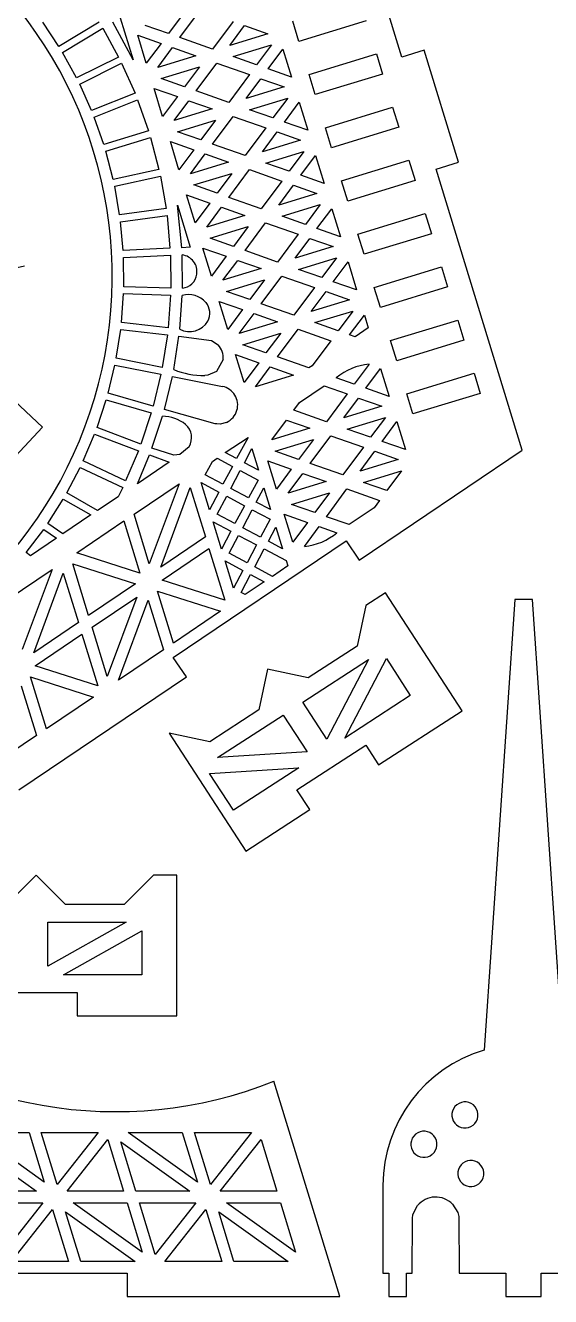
# Model space of a CAD drawing. Header units: millimetres. Extents: x -2 to 1368, y -62 to 278.
# Drawn here: x 553.9 to 643.5, y -60.6 to 156.3 of the extents above; entities that cross this region are included whole.
import ezdxf

# ---------------------------------------------------------------- set-up
doc = ezdxf.new("R2010")
doc.units = ezdxf.units.MM
doc.layers.add('CYAN', color=4, linetype='CONTINUOUS', true_color=0x00ffff)

msp = doc.modelspace()

# ---------------------------------------------------------------- linework, layer by layer
at = {"layer": 'CYAN'}
for p, q in [((618.15, 150.93), (604.7, 194.92)), ((580.28, 154.25), (583.8, 158.98)), ((559.64, 152.75), (556.91, 156.88)), ((566.5, 156.89), (559.64, 152.75)), ((572.29, 150.45), (568.83, 156.89)), ((570.09, 157.64), (572.29, 150.45)), ((578.31, 154.95), (574.33, 156.35)), ((580.83, 158.34), (578.31, 154.95)), ((589.36, 157.03), (585.84, 152.29)), ((588.81, 152.93), (591.33, 156.32)), ((591.33, 156.32), (595.31, 154.92)), ((600.6, 153.61), (599.55, 157.05)), ((612.08, 157.12), (600.6, 153.61)), ((560.27, 151.71), (567.11, 155.84)), ((567.11, 155.84), (569.81, 150.94)), ((573.09, 154.66), (577.07, 153.27)), ((574.55, 149.88), (573.09, 154.66)), ((585.84, 152.29), (580.28, 154.25)), ((595.31, 154.92), (588.81, 152.93)), ((577.07, 153.27), (574.55, 149.88)), ((576.52, 149.18), (579.04, 152.56)), ((579.04, 152.56), (583.02, 151.17)), ((589.39, 151.02), (595.9, 153.01)), ((595.9, 153.01), (593.37, 149.63)), ((595.34, 148.92), (597.86, 152.3)), ((597.86, 152.3), (599.32, 147.52)), ((621.98, 152.1), (618.15, 150.93)), ((627.82, 132.97), (621.98, 152.1)), ((562.64, 147.39), (560.27, 151.71)), ((569.81, 150.94), (562.64, 147.39)), ((563.18, 146.3), (570.34, 149.88)), ((570.34, 149.88), (572.64, 144.75)), ((583.02, 151.17), (576.52, 149.18)), ((583.05, 145.16), (586.57, 149.9)), ((586.57, 149.9), (592.14, 147.94)), ((593.37, 149.63), (589.39, 151.02)), ((602.32, 147.97), (613.8, 151.48)), ((613.8, 151.48), (614.85, 148.04)), ((577.1, 147.27), (583.61, 149.25)), ((583.61, 149.25), (581.09, 145.87)), ((592.14, 147.94), (588.62, 143.2)), ((599.32, 147.52), (595.34, 148.92)), ((603.38, 144.53), (602.32, 147.97)), ((614.85, 148.04), (603.38, 144.53)), ((565.21, 141.8), (563.18, 146.3)), ((577.33, 140.8), (575.87, 145.58)), ((575.87, 145.58), (579.85, 144.18)), ((581.09, 145.87), (577.1, 147.27)), ((591.59, 143.85), (594.11, 147.23)), ((598.09, 145.84), (591.59, 143.85)), ((594.11, 147.23), (598.09, 145.84)), ((572.64, 144.75), (565.21, 141.8)), ((565.65, 140.68), (573.07, 143.63)), ((573.07, 143.63), (574.94, 138.34)), ((579.85, 144.18), (577.33, 140.8)), ((579.3, 140.09), (581.82, 143.48)), ((581.82, 143.48), (585.8, 142.08)), ((588.62, 143.2), (583.05, 145.16)), ((592.17, 141.94), (598.67, 143.93)), ((598.67, 143.93), (596.15, 140.54)), ((598.12, 139.83), (600.64, 143.22)), ((600.64, 143.22), (602.1, 138.44)), ((585.8, 142.08), (579.3, 140.09)), ((596.15, 140.54), (592.17, 141.94)), ((605.1, 138.88), (616.58, 142.39)), ((616.58, 142.39), (617.63, 138.95)), ((567.29, 136), (565.65, 140.68)), ((579.88, 138.18), (586.38, 140.17)), ((586.38, 140.17), (583.86, 136.78)), ((585.83, 136.08), (589.35, 140.81)), ((589.35, 140.81), (594.92, 138.86)), ((602.1, 138.44), (598.12, 139.83)), ((606.15, 135.44), (605.1, 138.88)), ((617.63, 138.95), (606.15, 135.44)), ((574.94, 138.34), (567.29, 136)), ((567.64, 134.86), (575.29, 137.2)), ((575.29, 137.2), (576.69, 131.77)), ((583.86, 136.78), (579.88, 138.18)), ((594.92, 138.86), (591.4, 134.12)), ((594.36, 134.76), (596.88, 138.15)), ((600.87, 136.75), (594.36, 134.76)), ((596.88, 138.15), (600.87, 136.75)), ((568.9, 130.06), (567.64, 134.86)), ((580.11, 131.71), (578.65, 136.5)), ((578.65, 136.5), (582.63, 135.1)), ((582.63, 135.1), (580.11, 131.71)), ((591.4, 134.12), (585.83, 136.08)), ((594.95, 132.85), (601.45, 134.84)), ((601.45, 134.84), (598.93, 131.46)), ((582.07, 131.01), (584.59, 134.39)), ((588.58, 133), (582.07, 131.01)), ((584.59, 134.39), (588.58, 133)), ((598.93, 131.46), (594.95, 132.85)), ((600.9, 130.75), (603.42, 134.13)), ((603.42, 134.13), (604.88, 129.35)), ((607.88, 129.8), (619.36, 133.31)), ((619.36, 133.31), (620.41, 129.87)), ((624, 131.8), (627.82, 132.97)), ((576.69, 131.77), (568.9, 130.06)), ((569.15, 128.89), (576.97, 130.6)), ((576.97, 130.6), (577.93, 125.06)), ((582.66, 129.1), (589.16, 131.08)), ((589.16, 131.08), (586.64, 127.7)), ((588.61, 126.99), (592.13, 131.73)), ((592.13, 131.73), (597.69, 129.77)), ((604.88, 129.35), (600.9, 130.75)), ((638.67, 83.82), (624, 131.8)), ((569.99, 124.02), (569.15, 128.89)), ((586.64, 127.7), (582.66, 129.1)), ((597.69, 129.77), (594.17, 125.03)), ((597.14, 125.68), (599.66, 129.06)), ((599.66, 129.06), (603.64, 127.67)), ((608.93, 126.36), (607.88, 129.8)), ((620.41, 129.87), (608.93, 126.36)), ((582.88, 122.63), (581.42, 127.41)), ((581.42, 127.41), (585.4, 126.01)), ((585.4, 126.01), (582.88, 122.63)), ((594.17, 125.03), (588.61, 126.99)), ((603.64, 127.67), (597.14, 125.68)), ((577.93, 125.06), (569.99, 124.02)), ((570.15, 122.81), (578.08, 123.88)), ((578.08, 123.88), (578.58, 118.31)), ((580.6, 118.4), (579.86, 125.68)), ((579.86, 125.68), (582.06, 118.48)), ((584.85, 121.92), (587.37, 125.31)), ((591.35, 123.91), (584.85, 121.92)), ((587.37, 125.31), (591.35, 123.91)), ((597.72, 123.77), (604.23, 125.76)), ((601.71, 122.37), (597.72, 123.77)), ((604.23, 125.76), (601.71, 122.37)), ((603.67, 121.67), (606.2, 125.05)), ((606.2, 125.05), (607.66, 120.27)), ((610.66, 120.72), (622.13, 124.22)), ((622.13, 124.22), (623.19, 120.78)), ((570.6, 117.91), (570.15, 122.81)), ((585.44, 120.01), (591.94, 122)), ((591.94, 122), (589.42, 118.61)), ((591.39, 117.91), (594.91, 122.64)), ((594.91, 122.64), (600.47, 120.69)), ((607.66, 120.27), (603.67, 121.67)), ((589.42, 118.61), (585.44, 120.01)), ((600.47, 120.69), (596.95, 115.95)), ((599.92, 116.6), (602.44, 119.98)), ((602.44, 119.98), (606.42, 118.58)), ((611.71, 117.27), (610.66, 120.72)), ((623.19, 120.78), (611.71, 117.27)), ((578.58, 118.31), (570.6, 117.91)), ((582.06, 118.48), (580.6, 118.4)), ((585.66, 113.54), (584.2, 118.33)), ((584.2, 118.33), (588.18, 116.93)), ((596.95, 115.95), (591.39, 117.91)), ((606.42, 118.58), (599.92, 116.6)), ((570.66, 116.7), (578.67, 117.1)), ((570.71, 111.74), (570.66, 116.7)), ((578.67, 117.1), (578.71, 111.5)), ((580.7, 111.48), (580.66, 117.16)), ((588.18, 116.93), (585.66, 113.54)), ((587.63, 112.84), (590.15, 116.22)), ((590.15, 116.22), (594.13, 114.83)), ((600.5, 114.68), (607.01, 116.67)), ((607.01, 116.67), (604.48, 113.29)), ((606.45, 112.58), (608.97, 115.97)), ((608.97, 115.97), (610.43, 111.18)), ((613.43, 111.63), (624.91, 115.14)), ((624.91, 115.14), (625.96, 111.7)), ((594.13, 114.83), (587.63, 112.84)), ((588.21, 110.93), (594.72, 112.91)), ((594.72, 112.91), (592.2, 109.53)), ((594.16, 108.82), (597.68, 113.56)), ((597.68, 113.56), (603.25, 111.6)), ((604.48, 113.29), (600.5, 114.68)), ((578.71, 111.5), (570.71, 111.74)), ((592.2, 109.53), (588.21, 110.93)), ((603.25, 111.6), (599.73, 106.86)), ((602.7, 107.51), (605.22, 110.9)), ((605.22, 110.9), (609.2, 109.5)), ((610.43, 111.18), (606.45, 112.58)), ((614.49, 108.19), (613.43, 111.63)), ((625.96, 111.7), (614.49, 108.19)), ((570.31, 105.61), (570.68, 110.56)), ((570.68, 110.56), (578.68, 110.29)), ((578.68, 110.29), (578.28, 104.7)), ((580.25, 104.47), (580.68, 110.24)), ((588.44, 104.46), (586.98, 109.24)), ((586.98, 109.24), (590.96, 107.84)), ((599.73, 106.86), (594.16, 108.82)), ((609.2, 109.5), (602.7, 107.51)), ((590.96, 107.84), (588.44, 104.46)), ((590.41, 103.75), (592.93, 107.14)), ((592.93, 107.14), (596.91, 105.74)), ((603.28, 105.6), (609.78, 107.59)), ((609.78, 107.59), (607.26, 104.2)), ((609.23, 103.5), (611.75, 106.88)), ((611.75, 106.88), (612.42, 104.7)), ((569.42, 99.53), (570.18, 104.42)), ((570.18, 104.42), (578.14, 103.51)), ((578.28, 104.7), (570.31, 105.61)), ((596.91, 105.74), (590.41, 103.75)), ((596.94, 99.74), (600.46, 104.47)), ((600.46, 104.47), (606.03, 102.52)), ((607.26, 104.2), (603.28, 105.6)), ((612.42, 104.7), (610.16, 103.18)), ((616.21, 102.55), (627.69, 106.05)), ((627.69, 106.05), (628.74, 102.61)), ((556.82, 87.75), (539.27, 104.11)), ((578.14, 103.51), (577.28, 97.96)), ((579.22, 97.59), (580.12, 103.28)), ((580.12, 103.28), (585.7, 102.55)), ((585.7, 102.55), (586.82, 101.79)), ((590.99, 101.84), (597.49, 103.83)), ((597.49, 103.83), (594.97, 100.44)), ((606.03, 102.52), (602.86, 98.25)), ((610.16, 103.18), (609.23, 103.5)), ((617.27, 99.1), (616.21, 102.55)), ((628.74, 102.61), (617.27, 99.1)), ((591.22, 95.37), (589.76, 100.16)), ((589.76, 100.16), (593.74, 98.76)), ((594.97, 100.44), (590.99, 101.84)), ((568.04, 93.54), (569.19, 98.34)), ((569.19, 98.34), (577.03, 96.79)), ((577.28, 97.96), (569.42, 99.53)), ((587.65, 99.33), (586.51, 97.26)), ((593.74, 98.76), (591.22, 95.37)), ((593.18, 94.67), (595.7, 98.05)), ((595.7, 98.05), (599.69, 96.66)), ((602.27, 97.87), (596.94, 99.74)), ((602.86, 98.25), (602.27, 97.87)), ((612.56, 98.5), (610.04, 95.12)), ((612.01, 94.41), (614.53, 97.8)), ((614.53, 97.8), (615.99, 93.01)), ((577.03, 96.79), (575.72, 91.34)), ((577.63, 90.8), (579.01, 96.4)), ((579.01, 96.4), (587.55, 94.72)), ((585.06, 96.63), (584.52, 96.59)), ((586.51, 97.26), (585.06, 96.63)), ((599.69, 96.66), (593.18, 94.67)), ((610.04, 95.12), (606.97, 96.19)), ((618.99, 93.46), (630.47, 96.97)), ((630.47, 96.97), (631.52, 93.53)), ((575.72, 91.34), (568.04, 93.54)), ((600.68, 91.97), (604.91, 94.8)), ((604.91, 94.8), (608.8, 93.43)), ((608.8, 93.43), (605.28, 88.7)), ((615.99, 93.01), (612.01, 94.41)), ((620.04, 90.02), (618.99, 93.46)), ((631.52, 93.53), (620.04, 90.02)), ((566.15, 87.68), (567.71, 92.4)), ((567.71, 92.4), (575.39, 90.2)), ((599.72, 90.65), (600.68, 91.97)), ((608.25, 89.34), (610.77, 92.73)), ((614.75, 91.33), (608.25, 89.34)), ((610.77, 92.73), (614.75, 91.33)), ((575.39, 90.2), (573.64, 84.88)), ((575.51, 84.17), (577.31, 89.63)), ((586.28, 88.35), (577.63, 90.8)), ((595.96, 85.58), (598.48, 88.97)), ((598.48, 88.97), (602.46, 87.57)), ((605.28, 88.7), (599.72, 90.65)), ((608.84, 87.43), (615.34, 89.42)), ((615.34, 89.42), (612.82, 86.03)), ((545.23, 75.31), (556.82, 87.75)), ((573.64, 84.88), (566.15, 87.68)), ((586.58, 88.31), (586.28, 88.35)), ((587.13, 88.3), (586.58, 88.31)), ((588.22, 88.58), (587.13, 88.3)), ((602.46, 87.57), (595.96, 85.58)), ((612.82, 86.03), (608.84, 87.43)), ((614.78, 85.33), (617.31, 88.71)), ((617.31, 88.71), (618.77, 83.93)), ((563.8, 82), (565.73, 86.56)), ((565.73, 86.56), (573.2, 83.75)), ((588.02, 83.42), (591.91, 86.02)), ((591.91, 86.02), (589.96, 82.39)), ((596.55, 83.67), (603.05, 85.66)), ((603.05, 85.66), (600.53, 82.27)), ((602.5, 81.57), (606.02, 86.3)), ((606.02, 86.3), (611.58, 84.35)), ((618.77, 83.93), (614.78, 85.33)), ((573.2, 83.75), (571.02, 78.58)), ((573.02, 78.1), (575.09, 83.05)), ((575.09, 83.05), (578.46, 81.78)), ((579.25, 82.96), (575.51, 84.17)), ((580.27, 83.11), (579.25, 82.96)), ((581.86, 84.43), (580.27, 83.11)), ((585.82, 81.91), (586.62, 82.46)), ((586.62, 82.46), (589.27, 81.05)), ((589.96, 82.39), (588.02, 83.42)), ((591.28, 81.67), (592.57, 84.1)), ((592.57, 84.1), (593.7, 80.4)), ((600.53, 82.27), (596.55, 83.67)), ((611.58, 84.35), (608.06, 79.61)), ((610.84, 65.04), (638.67, 83.82)), ((611.03, 80.26), (613.55, 83.64)), ((613.55, 83.64), (617.53, 82.24)), ((560.98, 76.54), (563.28, 80.9)), ((563.28, 80.9), (570.52, 77.49)), ((571.02, 78.58), (563.8, 82)), ((578.46, 81.78), (573.02, 78.1)), ((584.58, 79.62), (585.82, 81.91)), ((589.27, 81.05), (587.63, 78.02)), ((588.95, 77.3), (590.58, 80.36)), ((590.58, 80.36), (593.64, 78.73)), ((593.7, 80.4), (591.28, 81.67)), ((596.77, 77.2), (595.31, 81.99)), ((595.31, 81.99), (599.29, 80.59)), ((599.29, 80.59), (596.77, 77.2)), ((608.06, 79.61), (602.5, 81.57)), ((617.53, 82.24), (611.03, 80.26)), ((611.61, 78.34), (618.12, 80.33)), ((618.12, 80.33), (615.59, 76.95)), ((585.31, 73.65), (583.89, 78.31)), ((583.89, 78.31), (586.95, 76.68)), ((587.63, 78.02), (584.58, 79.62)), ((593.64, 78.73), (592.01, 75.69)), ((598.74, 76.5), (601.26, 79.88)), ((605.24, 78.49), (598.74, 76.5)), ((601.26, 79.88), (605.24, 78.49)), ((615.59, 76.95), (611.61, 78.34)), ((566.22, 73.51), (560.98, 76.54)), ((570.52, 77.49), (569.72, 75.89)), ((572.47, 72.91), (580.14, 78.08)), ((580.14, 78.08), (575.05, 64.45)), ((577, 63.89), (582.05, 77.49)), ((582.05, 77.49), (584.63, 69.05)), ((586.95, 76.68), (585.31, 73.65)), ((586.63, 72.93), (588.26, 75.99)), ((588.26, 75.99), (591.32, 74.36)), ((592.01, 75.69), (588.95, 77.3)), ((593.32, 74.97), (594.62, 77.41)), ((594.62, 77.41), (595.75, 73.7)), ((599.32, 74.59), (605.83, 76.57)), ((605.83, 76.57), (603.31, 73.19)), ((605.27, 72.48), (608.79, 77.22)), ((608.79, 77.22), (614.36, 75.26)), ((557.74, 71.31), (560.38, 75.49)), ((560.38, 75.49), (565.11, 72.78)), ((569.72, 75.89), (566.22, 73.51)), ((591.32, 74.36), (589.68, 71.32)), ((595.75, 73.7), (593.32, 74.97)), ((603.31, 73.19), (599.32, 74.59)), ((613.43, 74.01), (609.14, 71.13)), ((614.36, 75.26), (613.43, 74.01)), ((565.11, 72.78), (560.3, 69.53)), ((562.69, 66.31), (570.73, 71.75)), ((570.73, 71.75), (573.45, 62.86)), ((575.05, 64.45), (572.47, 72.91)), ((587.36, 66.95), (585.93, 71.62)), ((585.93, 71.62), (588.99, 69.99)), ((589.68, 71.32), (586.63, 72.93)), ((591, 70.6), (592.63, 73.66)), ((592.63, 73.66), (595.69, 72.04)), ((595.69, 72.04), (594.05, 69)), ((598.09, 72.9), (602.07, 71.5)), ((599.55, 68.12), (598.09, 72.9)), ((609.14, 71.13), (605.27, 72.48)), ((554.07, 66.37), (557.05, 70.31)), ((557.05, 70.31), (559.24, 68.81)), ((560.3, 69.53), (557.74, 71.31)), ((588.99, 69.99), (587.36, 66.95)), ((594.05, 69), (591, 70.6)), ((595.37, 68.28), (596.66, 70.71)), ((596.66, 70.71), (597.8, 67.01)), ((602.07, 71.5), (599.55, 68.12)), ((601.52, 67.41), (604.04, 70.8)), ((604.04, 70.8), (607.08, 69.74)), ((559.24, 68.81), (554.77, 65.8)), ((584.63, 69.05), (577, 63.89)), ((579.15, 48.47), (608.63, 68.36)), ((588.68, 66.23), (590.3, 69.29)), ((590.3, 69.29), (593.36, 67.67)), ((593.36, 67.67), (591.73, 64.63)), ((597.8, 67.01), (595.37, 68.28)), ((608.63, 68.36), (610.84, 65.04)), ((554.77, 65.8), (554.07, 66.37)), ((573.45, 62.86), (562.69, 66.31)), ((577.24, 61.66), (585.23, 67.06)), ((585.23, 67.06), (587.94, 58.22)), ((591.73, 64.63), (588.68, 66.23)), ((593.05, 63.91), (594.67, 66.97)), ((594.67, 66.97), (598.42, 64.98)), ((550.79, 58.29), (558.47, 63.45)), ((558.47, 63.45), (553.38, 49.82)), ((561.99, 64.43), (572.68, 61)), ((564.69, 55.6), (561.99, 64.43)), ((587.98, 64.92), (591.04, 63.3)), ((589.4, 60.26), (587.98, 64.92)), ((591.04, 63.3), (589.4, 60.26)), ((596.07, 62.3), (593.05, 63.91)), ((598.7, 64.07), (596.07, 62.3)), ((598.42, 64.98), (598.7, 64.07)), ((555.33, 49.27), (560.38, 62.86)), ((560.38, 62.86), (562.96, 54.42)), ((572.68, 61), (564.69, 55.6)), ((587.94, 58.22), (577.24, 61.66)), ((590.72, 59.54), (592.35, 62.6)), ((594.67, 61.35), (591.43, 59.18)), ((592.35, 62.6), (594.67, 61.35)), ((565.3, 53.6), (572.93, 58.75)), ((572.93, 58.75), (567.87, 45.18)), ((579.19, 50.92), (576.48, 59.78)), ((576.48, 59.78), (587.23, 56.33)), ((591.43, 59.18), (590.72, 59.54)), ((615.37, 59.5), (612.01, 57.32)), ((628.44, 39.37), (615.37, 59.5)), ((569.79, 44.56), (574.87, 58.22)), ((574.87, 58.22), (577.46, 49.73)), ((612.01, 57.32), (610.54, 50.4)), ((637.42, 58.36), (632.2, -18.59)), ((640.42, 58.36), (637.42, 58.36)), ((645.65, -18.59), (640.42, 58.36)), ((562.96, 54.42), (555.33, 49.27)), ((587.23, 56.33), (579.19, 50.92)), ((555.57, 47.04), (563.56, 52.44)), ((563.56, 52.44), (566.27, 43.59)), ((567.87, 45.18), (565.3, 53.6)), ((610.54, 50.4), (602.16, 44.96)), ((577.46, 49.73), (569.79, 44.56)), ((581.39, 45.16), (579.15, 48.47)), ((601.27, 40.81), (612.47, 48.08)), ((612.47, 48.08), (605.36, 34.52)), ((608.4, 34.7), (615.51, 48.26)), ((615.51, 48.26), (619.59, 41.97)), ((566.27, 43.59), (555.57, 47.04)), ((595.24, 46.43), (593.77, 39.51)), ((602.16, 44.96), (595.24, 46.43)), ((552.77, 25.84), (581.39, 45.16)), ((553.19, 43.59), (555.79, 35.11)), ((554.81, 45.16), (565.56, 41.7)), ((557.52, 36.29), (554.81, 45.16)), ((565.56, 41.7), (557.52, 36.29)), ((619.59, 41.97), (608.4, 34.7)), ((593.77, 39.51), (585.38, 34.06)), ((605.36, 34.52), (601.27, 40.81)), ((614.18, 30.11), (628.44, 39.37)), ((586.72, 31.36), (597.92, 38.63)), ((597.92, 38.63), (602, 32.34)), ((555.79, 35.11), (548.12, 29.94)), ((578.47, 35.53), (591.54, 15.4)), ((585.38, 34.06), (578.47, 35.53)), ((600.26, 25.84), (612, 33.46)), ((612, 33.46), (614.18, 30.11)), ((602, 32.34), (586.72, 31.36)), ((585.32, 28.65), (600.6, 29.64)), ((589.4, 22.36), (585.32, 28.65)), ((600.6, 29.64), (589.4, 22.36)), ((602.44, 22.49), (600.26, 25.84)), ((591.54, 15.4), (602.44, 22.49)), ((555.76, 11.28), (550.76, 6.28)), ((560.76, 6.28), (555.76, 11.28)), ((575.76, 11.28), (570.76, 6.28)), ((579.76, 11.28), (575.76, 11.28)), ((579.76, -12.72), (579.76, 11.28)), ((570.76, 6.28), (560.76, 6.28)), ((557.76, 3.28), (571.11, 3.28)), ((571.11, 3.28), (557.76, -4.22)), ((557.76, -4.22), (557.76, 3.28)), ((560.41, -5.72), (573.76, 1.78)), ((573.76, 1.78), (573.76, -5.72)), ((573.76, -5.72), (560.41, -5.72)), ((548.76, -8.72), (562.76, -8.72)), ((562.76, -8.72), (562.76, -12.72)), ((562.76, -12.72), (579.76, -12.72)), ((607.55, -60.64), (596.31, -23.89)), ((544.04, -34.2), (555.83, -42.65)), ((545.29, -32.64), (554.55, -32.63)), ((557.13, -41.1), (545.29, -32.64)), ((554.55, -32.63), (557.13, -41.1)), ((559.35, -41.52), (556.63, -32.62)), ((556.63, -32.62), (566.34, -32.64)), ((566.34, -32.64), (559.35, -41.52)), ((561.02, -42.63), (567.98, -33.81)), ((567.98, -33.81), (570.67, -42.63)), ((572.77, -42.64), (570.19, -34.2)), ((570.19, -34.2), (581.97, -42.65)), ((571.44, -32.65), (580.69, -32.64)), ((583.28, -41.1), (571.44, -32.65)), ((580.69, -32.64), (583.28, -41.1)), ((585.5, -41.52), (582.78, -32.63)), ((582.78, -32.63), (592.48, -32.64)), ((592.48, -32.64), (585.5, -41.52)), ((587.17, -42.63), (594.12, -33.81)), ((594.12, -33.81), (596.82, -42.64)), ((555.83, -42.65), (546.62, -42.64)), ((570.67, -42.63), (561.02, -42.63)), ((581.97, -42.65), (572.77, -42.64)), ((596.82, -42.64), (587.17, -42.63)), ((614.92, -41.64), (614.92, -56.64)), ((547.23, -44.62), (556.88, -44.63)), ((556.88, -44.63), (549.93, -53.47)), ((573.86, -53.05), (562.08, -44.63)), ((562.08, -44.63), (571.29, -44.64)), ((571.29, -44.64), (573.86, -53.05)), ((576.08, -53.47), (573.37, -44.63)), ((573.37, -44.63), (583.02, -44.63)), ((583.02, -44.63), (576.08, -53.47)), ((600, -53.06), (588.23, -44.64)), ((588.23, -44.64), (597.43, -44.65)), ((597.43, -44.65), (600, -53.06)), ((620.05, -46.64), (620.82, -45.11)), ((626.82, -44.86), (627.7, -46.31)), ((551.57, -54.64), (558.56, -45.76)), ((558.56, -45.76), (561.27, -54.63)), ((563.37, -54.64), (560.77, -46.15)), ((560.77, -46.15), (572.62, -54.64)), ((577.72, -54.65), (584.7, -45.77)), ((584.7, -45.77), (587.41, -54.64)), ((589.51, -54.65), (586.91, -46.16)), ((586.91, -46.16), (598.76, -54.64)), ((619.92, -56.64), (619.95, -47.29)), ((619.95, -47.29), (620.05, -46.64)), ((627.7, -46.31), (627.87, -46.96)), ((627.87, -46.96), (627.92, -56.64)), ((561.27, -54.63), (551.57, -54.64)), ((572.62, -54.64), (563.37, -54.64)), ((587.41, -54.64), (577.72, -54.65)), ((598.76, -54.64), (589.51, -54.65)), ((536.26, -56.63), (571.29, -56.64)), ((571.29, -56.64), (571.29, -60.64)), ((614.92, -56.64), (615.92, -56.64)), ((615.92, -56.64), (615.92, -60.64)), ((618.92, -60.64), (618.92, -56.64)), ((618.92, -56.64), (619.92, -56.64)), ((627.92, -56.64), (635.92, -56.64)), ((635.92, -56.64), (635.92, -60.64)), ((641.92, -60.64), (641.92, -56.64)), ((641.92, -56.64), (649.92, -56.64)), ((571.29, -60.64), (607.55, -60.64)), ((615.92, -60.64), (618.92, -60.64)), ((635.92, -60.64), (641.92, -60.64))]:
    msp.add_line(p, q, dxfattribs=at)
for centre, radius, start, end in [((495.75, 113.5), 73, 282.2824, 111.7178), ((569.3, 43.93), 73, 102.2826, 291.7173), ((580.33, 114.31), 2.87, 350.834, 83.3335), ((580.36, 114.3), 2.84, 276.8708, 350.9975), ((581.71, 106.27), 4.11, 42.6695, 104.517), ((582.46, 107.22), 2.92, 332.6073, 38.7826), ((581.9, 107.71), 3.64, 243.0496, 329.7974), ((584.58, 99.67), 3.09, 353.7503, 43.5377), ((613.53, 88.24), 10.31, 95.3734, 129.5259), ((584.32, 110.15), 13.56, 247.8987, 270.8261), ((586.88, 91.53), 3.26, 344.2875, 78.2217), ((577.1, 82.86), 6.78, 52.3031, 88.2372), ((586.89, 91.56), 3.26, 294.1257, 343.7532), ((579.28, 85.96), 3, 329.369, 48.8927), ((600.56, 77.51), 10.14, 275.4181, 310.0153), ((638.95, -41.64), 24.02, 106.3143, 179.9857), ((628.92, -29.64), 2.23, 50.0378, 229.9885), ((628.92, -29.64), 2.23, 230.0131, 50.0131), ((621.92, -34.64), 2.23, 309.9869, 129.9869), ((621.92, -34.64), 2.23, 130.0115, 309.9622), ((629.92, -39.64), 2.23, 60.0355, 239.9798), ((629.92, -39.64), 2.23, 240.0076, 60.0076), ((623.92, -47.62), 3.98, 92.4898, 141.0314), ((623.86, -47.82), 4.18, 44.9799, 91.578)]:
    msp.add_arc(centre, radius, start, end, dxfattribs=at)

doc.saveas('drawing.dxf')
